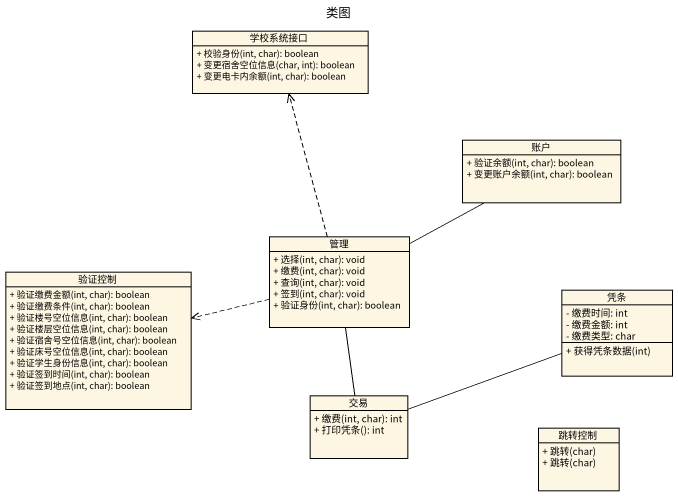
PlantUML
@startuml
title 类图
hide circle
hide empty members
skinparam classAttributeIconSize 0
class 学校系统接口 {
  + 校验身份(int, char): boolean
  + 变更宿舍空位信息(char, int): boolean
  + 变更电卡内余额(int, char): boolean
}
class 账户 {
  + 验证余额(int, char): boolean
  + 变更账户余额(int, char): boolean
}
class 管理 {
  + 选择(int, char): void
  + 缴费(int, char): void
  + 查询(int, char): void
  + 签到(int, char): void
  + 验证身份(int, char): boolean
}
class 验证控制 {
  + 验证缴费金额(int, char): boolean
  + 验证缴费条件(int, char): boolean
  + 验证楼号空位信息(int, char): boolean
  + 验证楼层空位信息(int, char): boolean
  + 验证宿舍号空位信息(int, char): boolean
  + 验证床号空位信息(int, char): boolean
  + 验证学生身份信息(int, char): boolean
  + 验证签到时间(int, char): boolean
  + 验证签到地点(int, char): boolean
}
class 凭条 {
  - 缴费时间: int
  - 缴费金额: int
  - 缴费类型: char
  + 获得凭条数据(int)
}
class 交易 {
  + 缴费(int, char): int
  + 打印凭条(): int
}
class 跳转控制 {
  + 跳转(char)
  + 跳转(char)
}
管理 .up.> 学校系统接口
管理 -right- 账户
管理 .left.> 验证控制
管理 -- 交易
交易 -right- 凭条
@enduml
